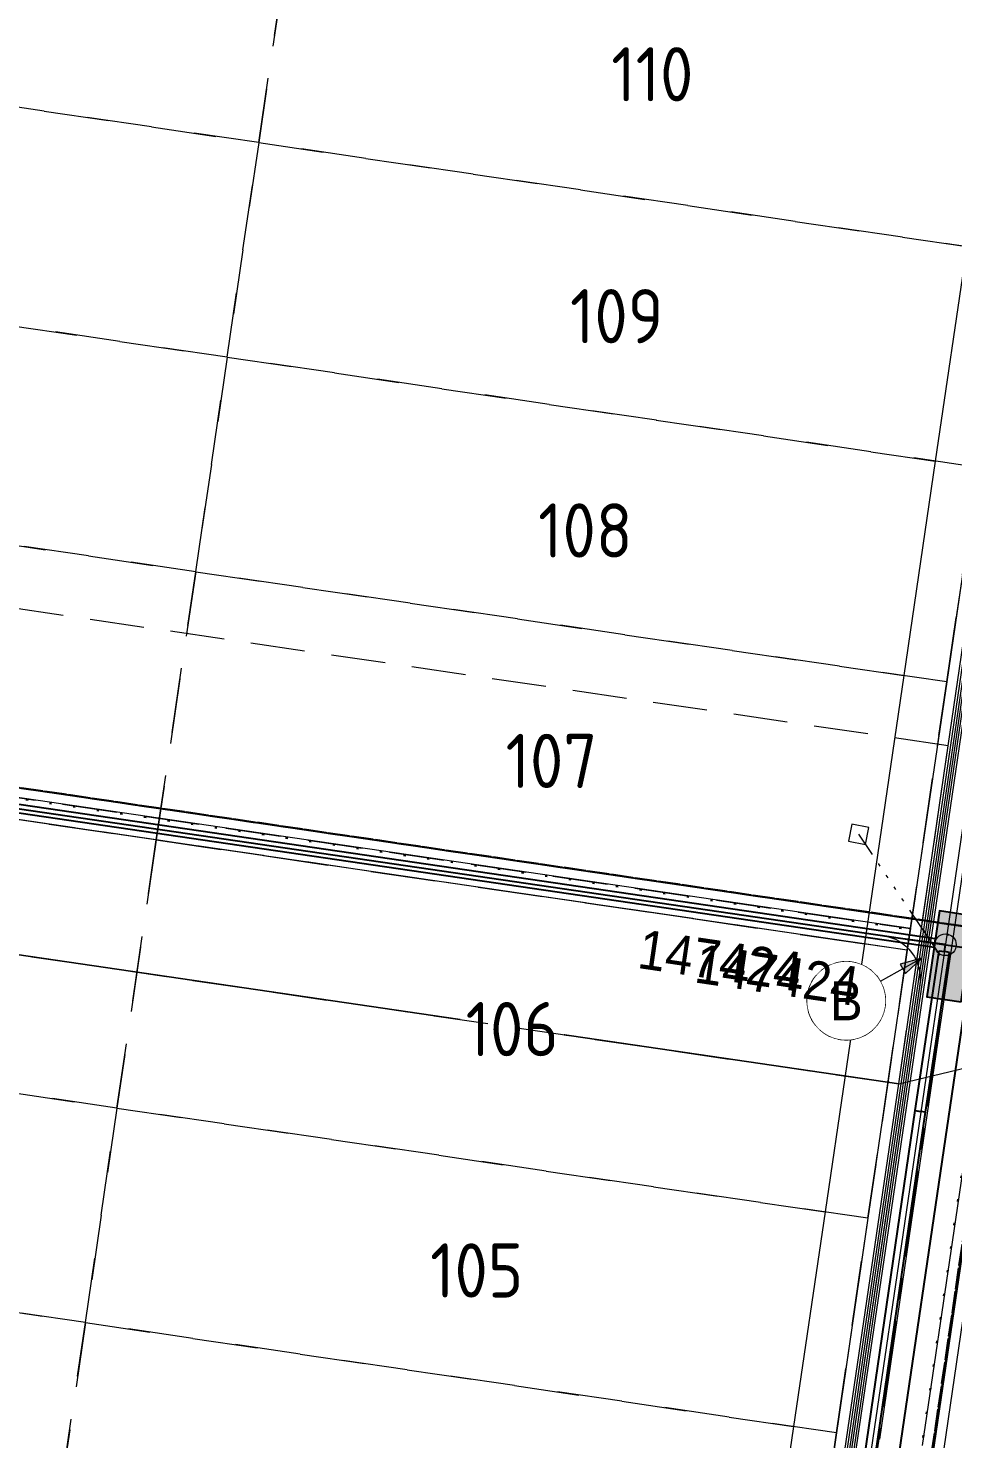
# Model space of a CAD drawing. Header units: metres. Extents: x 302924 to 306036, y 6267404 to 6269261.
# Drawn here: x 304129.9 to 304172.5, y 6268660.6 to 6268725.6 of the extents above; entities that cross this region are included whole.
import ezdxf
from ezdxf.enums import TextEntityAlignment as Align

# ---------------------------------------------------------------- set-up
doc = ezdxf.new("R2010")
doc.units = ezdxf.units.M
doc.set_wipeout_variables(frame=1)
for name, pattern in [('Cable Exist OH', [1, 1, 0]), ('Cable Exist UG', [7, 4, -1, 1, -1]), ('Cable Remove', [1, 0, -1]), ('Dash', [5, 3, -2]), ('DASHED', [19.05, 12.7, -6.35]), ('HIDDEN2', [0.1875, 0.125, -0.0625]), ('PHANTOMX2', [5.6, 2.5, -0.5, 0.15, -0.5, 0.15, -0.5, 0.15, -0.5, 0.15, -0.5])]:
    doc.linetypes.add(name, pattern=pattern)
doc.layers.get('0').update_dxf_attribs({"color": 6})
doc.layers.add('. Const Lines _SP', color=251, linetype='Continuous', lineweight=0, plot=False, transparency=0.4)
doc.layers.add('._ MGA Trench Outline (PL)', color=248, linetype='Continuous', lineweight=0, plot=False, transparency=0.6)
for name, color, linetype, lineweight, plot in [('. Const Lines Circles _SP', 251, 'Continuous', 0, False), ('._Cable_EW_70mm_Proposed', 90, 'Cable #', 0, False), ('._Cable_HV_240mm_Al_Proposed', 11, 'Cable x', 0, False), ('._Trenching HV_SP', 56, 'IE Trench HV', 0, False)]:
    doc.layers.add(name, color=color, linetype=linetype, lineweight=lineweight, plot=plot)
for name, color, linetype, lineweight, true_color, plot, transparency in [('. Const Lines_HV', 7, 'Continuous', 0, 0x990000, False, 0.4), ('. Const Lines_LV', 7, 'Continuous', 0, 0x000099, False, 0.4), ('. Const Lines_SL', 7, 'Continuous', 0, 0x009999, False, 0.4), ('. Const Lines_SP_Trench (PL)', 7, 'Continuous', 0, 0x990099, False, 0.4)]:
    doc.layers.add(name, color=color, linetype=linetype, lineweight=lineweight, true_color=true_color, plot=plot, transparency=transparency)
doc.layers.add('_Kerb Line_SP', color=60, linetype='Continuous', lineweight=13, transparency=0.6)
for name, color, linetype, lineweight in [('_Lot Layout Future', 151, 'Continuous', 13), ('_Lot Layout Future - Lot No', 155, 'Continuous', 13), ('_User Miscellaneous3', 51, 'Continuous', 13), ('_User_EW_Final', 82, 'Continuous', 20), ('_User_HV_Final', 1, 'Continuous', 25), ('_User_LV_Exist', 5, 'Continuous', 25), ('_User_TR_Final', 6, 'Continuous', 25), ('Cadastre Easements_SP_NEW', 52, 'DASHED', 15), ('Cadastre Land Parcels_SP_EXT', 118, 'Continuous', 15), ('Cadastre Other Property_SP_EXT', 138, 'DASHED', 15), ('MEN Earth', 3, 'Continuous', 20), ('Services_SP_EXT', 42, 'PHANTOMX2', 20)]:
    doc.layers.add(name, color=color, linetype=linetype, lineweight=lineweight)
for name, color, linetype in [('Duct_SP_EXT', 30, 'Continuous'), ('Duct_SP_NEW', 2, 'Continuous'), ('OH_Details_SP_MISC', 7, 'Continuous'), ('SupportsUG_SP_LV_EXT', 7, 'Continuous'), ('Trench_SP_NEW', 2, 'Continuous')]:
    doc.layers.add(name, color=color, linetype=linetype)
doc.styles.add('LotNum', font='isocp.shx')
doc.styles.get("Standard").update_dxf_attribs({"font": 'arial.ttf'})
doc.linetypes.add('Cable #', pattern='A,4,-0.1,["#",Standard,S=1.6,R=0,X=0,Y=-0.8],-1.35', length=5.45)
doc.linetypes.add('Cable E UG', pattern='A,5,-0.1,["E",Standard,S=1.5,R=0,X=0,Y=-0.75],-1.45', length=6.55)
doc.linetypes.add('Cable x', pattern='A,5,-0.05,["X",Standard,S=1.5,R=0,X=0,Y=-0.75],-1.45', length=6.5)
doc.linetypes.add('IE Trench HV', pattern='A,4,-0.4,["/",Standard,S=2,R=0,X=0.25,Y=-1],-1.6', length=6)

# ---------------------------------------------------------------- blocks, each defined once
blk = doc.blocks.new('*U81')
h = blk.add_hatch(color=256)
h.dxf.hatch_style = 1
h.paths.add_polyline_path([(2.491, 1.69), (2.736, 1.255), (3.485, 1.963)])
blk.add_line((3.485, 1.963), (1.568, 0.884))
at = {"flags": 128}
blk.add_lwpolyline([(2.491, 1.69), (2.736, 1.255), (3.485, 1.963), (2.491, 1.69)], dxfattribs=at)
at = {"linetype": 'Continuous', "flags": 128}
blk.add_lwpolyline([(0, 1.8), (-0.088, 1.798), (-0.176, 1.791), (-0.264, 1.781), (-0.351, 1.765), (-0.437, 1.746), (-0.523, 1.722), (-0.606, 1.695), (-0.689, 1.663), (-0.77, 1.627), (-0.849, 1.587), (-0.925, 1.544), (-1, 1.497), (-1.072, 1.446), (-1.142, 1.391), (-1.209, 1.334), (-1.273, 1.273), (-1.334, 1.209), (-1.391, 1.142), (-1.446, 1.072), (-1.497, 1), (-1.544, 0.925), (-1.587, 0.849), (-1.627, 0.77), (-1.663, 0.689), (-1.695, 0.606), (-1.722, 0.523), (-1.746, 0.437), (-1.765, 0.351), (-1.781, 0.264), (-1.791, 0.176), (-1.798, 0.088), (-1.8, 0), (-1.798, -0.088), (-1.791, -0.176), (-1.781, -0.264), (-1.765, -0.351), (-1.746, -0.437), (-1.722, -0.523), (-1.695, -0.606), (-1.663, -0.689), (-1.627, -0.77), (-1.587, -0.849), (-1.544, -0.925), (-1.497, -1), (-1.446, -1.072), (-1.391, -1.142), (-1.334, -1.209), (-1.273, -1.273), (-1.209, -1.334), (-1.142, -1.391), (-1.072, -1.446), (-1, -1.497), (-0.925, -1.544), (-0.849, -1.587), (-0.77, -1.627), (-0.689, -1.663), (-0.606, -1.695), (-0.523, -1.722), (-0.437, -1.746), (-0.351, -1.765), (-0.264, -1.781), (-0.176, -1.791), (-0.088, -1.798), (0, -1.8), (0.088, -1.798), (0.176, -1.791), (0.264, -1.781), (0.351, -1.765), (0.437, -1.746), (0.523, -1.722), (0.606, -1.695), (0.689, -1.663), (0.77, -1.627), (0.849, -1.587), (0.925, -1.544), (1, -1.497), (1.072, -1.446), (1.142, -1.391), (1.209, -1.334), (1.273, -1.273), (1.334, -1.209), (1.391, -1.142), (1.446, -1.072), (1.497, -1), (1.544, -0.925), (1.587, -0.849), (1.627, -0.77), (1.663, -0.689), (1.695, -0.606), (1.722, -0.523), (1.746, -0.437), (1.765, -0.351), (1.781, -0.264), (1.791, -0.176), (1.798, -0.088), (1.8, 0), (1.798, 0.088), (1.791, 0.176), (1.781, 0.264), (1.765, 0.351), (1.746, 0.437), (1.722, 0.523), (1.695, 0.606), (1.663, 0.689), (1.627, 0.77), (1.587, 0.849), (1.544, 0.925), (1.497, 1), (1.446, 1.072), (1.391, 1.142), (1.334, 1.209), (1.273, 1.273), (1.209, 1.334), (1.142, 1.391), (1.072, 1.446), (1, 1.497), (0.925, 1.544), (0.849, 1.587), (0.77, 1.627), (0.689, 1.663), (0.606, 1.695), (0.523, 1.722), (0.437, 1.746), (0.351, 1.765), (0.264, 1.781), (0.176, 1.791), (0.088, 1.798)], close=True, dxfattribs=at)
blk.add_circle((0, 0), 1.8)
at = {"width": 0.9}
blk.add_attdef('CODE', text='', height=1.8, dxfattribs=at).set_placement((0, 0), align=Align.MIDDLE_CENTER)
at = {"flags": 1}
blk.add_attdef('Z', (0, 0), '', height=0.2, dxfattribs=at)
at = {"linetype": 'Continuous'}
blk.add_wipeout([(0, 1.8), (-0.088, 1.798), (-0.176, 1.791), (-0.264, 1.781), (-0.351, 1.765), (-0.437, 1.746), (-0.523, 1.722), (-0.606, 1.695), (-0.689, 1.663), (-0.77, 1.627), (-0.849, 1.587), (-0.925, 1.544), (-1, 1.497), (-1.072, 1.446), (-1.142, 1.391), (-1.209, 1.334), (-1.273, 1.273), (-1.334, 1.209), (-1.391, 1.142), (-1.446, 1.072), (-1.497, 1), (-1.544, 0.925), (-1.587, 0.849), (-1.627, 0.77), (-1.663, 0.689), (-1.695, 0.606), (-1.722, 0.523), (-1.746, 0.437), (-1.765, 0.351), (-1.781, 0.264), (-1.791, 0.176), (-1.798, 0.088), (-1.8, 0), (-1.798, -0.088), (-1.791, -0.176), (-1.781, -0.264), (-1.765, -0.351), (-1.746, -0.437), (-1.722, -0.523), (-1.695, -0.606), (-1.663, -0.689), (-1.627, -0.77), (-1.587, -0.849), (-1.544, -0.925), (-1.497, -1), (-1.446, -1.072), (-1.391, -1.142), (-1.334, -1.209), (-1.273, -1.273), (-1.209, -1.334), (-1.142, -1.391), (-1.072, -1.446), (-1, -1.497), (-0.925, -1.544), (-0.849, -1.587), (-0.77, -1.627), (-0.689, -1.663), (-0.606, -1.695), (-0.523, -1.722), (-0.437, -1.746), (-0.351, -1.765), (-0.264, -1.781), (-0.176, -1.791), (-0.088, -1.798), (0, -1.8), (0.088, -1.798), (0.176, -1.791), (0.264, -1.781), (0.351, -1.765), (0.437, -1.746), (0.523, -1.722), (0.606, -1.695), (0.689, -1.663), (0.77, -1.627), (0.849, -1.587), (0.925, -1.544), (1, -1.497), (1.072, -1.446), (1.142, -1.391), (1.209, -1.334), (1.273, -1.273), (1.334, -1.209), (1.391, -1.142), (1.446, -1.072), (1.497, -1), (1.544, -0.925), (1.587, -0.849), (1.627, -0.77), (1.663, -0.689), (1.695, -0.606), (1.722, -0.523), (1.746, -0.437), (1.765, -0.351), (1.781, -0.264), (1.791, -0.176), (1.798, -0.088), (1.8, 0), (1.798, 0.088), (1.791, 0.176), (1.781, 0.264), (1.765, 0.351), (1.746, 0.437), (1.722, 0.523), (1.695, 0.606), (1.663, 0.689), (1.627, 0.77), (1.587, 0.849), (1.544, 0.925), (1.497, 1), (1.446, 1.072), (1.391, 1.142), (1.334, 1.209), (1.273, 1.273), (1.209, 1.334), (1.142, 1.391), (1.072, 1.446), (1, 1.497), (0.925, 1.544), (0.849, 1.587), (0.77, 1.627), (0.689, 1.663), (0.606, 1.695), (0.523, 1.722), (0.437, 1.746), (0.351, 1.765), (0.264, 1.781), (0.176, 1.791), (0.088, 1.798)], dxfattribs=at)
blk = doc.blocks.new('*U138')
at = {"layer": 'SupportsUG_SP_LV_EXT', "linetype": 'Continuous'}
h = blk.add_hatch(color=256, dxfattribs=at)
h.dxf.hatch_style = 1
h.paths.add_polyline_path([(-0.8, 0), (-0.8, 2), (0.8, 2), (0.8, 0)])
h = blk.add_hatch(color=256, dxfattribs=at)
h.dxf.hatch_style = 1
h.paths.add_polyline_path([(-0.8, -2), (-0.8, 0), (0.8, 0), (0.8, -2)])
blk.add_lwpolyline([(-0.8, 2), (-0.8, -1), (-0.8, 1), (-0.8, -2), (0.8, -2), (0.8, 2)], close=True)
at = {"width": 0.9}
blk.add_attdef('ASSET_NUM', text='', height=1.8, rotation=360, dxfattribs=at).set_placement((4.503, 1.984), align=Align.MIDDLE_LEFT)
for tag, flags, p in [('OWNED_BY', 9, (0.303, -0.016)), ('STREETNAME', 9, (0.328, -0.016)), ('SUBURB', 1, (0.344, -0.016)), ('PARENT', 9, (0.36, -0.016)), ('NOTES', 9, (0.376, -0.016)), ('LOCATION', 9, (0.392, -0.016)), ('LEGEND', 9, (0.412, -0.016)), ('SUPPORT_TYPE', 9, (0.431, -0.016)), ('USAGE', 9, (0.447, -0.016)), ('STATE', 9, (0.471, -0.016))]:
    blk.add_attdef(tag, text='', height=0.01, rotation=270, dxfattribs=dict(flags=flags)).set_placement(p, align=Align.CENTER)
blk = doc.blocks.new('CCP_EXT')
blk.add_lwpolyline([(-0.566, 0), (0, 0.566), (0.566, 0), (0, -0.566), (-0.566, 0)])
at = {"flags": 1}
blk.add_attdef('Z', (0, 0), '', height=0.01, dxfattribs=at)
at = {"flags": 9}
for tag in ['CCP_TYPE', 'CONSTRUCTED_VOLTAGE', 'NO_PHASES', 'OPERATING_VOLTAGE', 'ORIENTATION', 'OWNED_BY', 'USAGE', 'LEGEND', 'LIFE_SUPPORT', 'STATE', 'NOTES']:
    blk.add_attdef(tag, text='', height=0.01, dxfattribs=at).set_placement((0, 0), align=Align.MIDDLE_LEFT)
blk = doc.blocks.new('*U139')
at = {"layer": 'SupportsUG_SP_LV_EXT', "linetype": 'Continuous'}
h = blk.add_hatch(color=256, dxfattribs=at)
h.dxf.hatch_style = 1
h.paths.add_polyline_path([(-0.8, 0), (-0.8, 2), (0.8, 2), (0.8, 0)])
h = blk.add_hatch(color=256, dxfattribs=at)
h.dxf.hatch_style = 1
h.paths.add_polyline_path([(-0.8, -2), (-0.8, 0), (0.8, 0), (0.8, -2)])
blk.add_lwpolyline([(-0.8, 2), (-0.8, -1), (-0.8, 1), (-0.8, -2), (0.8, -2), (0.8, 2)], close=True)
at = {"width": 0.9}
blk.add_attdef('ASSET_NUM', text='', height=1.8, rotation=360, dxfattribs=at).set_placement((4.503, 1.984), align=Align.MIDDLE_LEFT)
for tag, flags, p in [('OWNED_BY', 9, (0.303, -0.016)), ('STREETNAME', 9, (0.328, -0.016)), ('SUBURB', 1, (0.344, -0.016)), ('PARENT', 9, (0.36, -0.016)), ('NOTES', 9, (0.376, -0.016)), ('LOCATION', 9, (0.392, -0.016)), ('LEGEND', 9, (0.412, -0.016)), ('SUPPORT_TYPE', 9, (0.431, -0.016)), ('USAGE', 9, (0.447, -0.016)), ('STATE', 9, (0.471, -0.016))]:
    blk.add_attdef(tag, text='', height=0.01, rotation=270, dxfattribs=dict(flags=flags)).set_placement(p, align=Align.CENTER)

msp = doc.modelspace()

# ---------------------------------------------------------------- hatches: boundary and pattern name
at = {"layer": 'MEN Earth'}
h = msp.add_hatch(color=256, dxfattribs=at)
h.dxf.hatch_style = 1
h.paths.add_polyline_path([(304171.8905, 6268684.9025), (304171.5998, 6268682.9238), (304172.3913, 6268682.8075), (304173.1828, 6268682.6912), (304173.3282, 6268683.6806), (304173.4736, 6268684.67)])

# ---------------------------------------------------------------- linework, layer by layer
at = {"layer": '. Const Lines _SP', "linetype": 'Continuous', "lineweight": 0, "flags": 128}
msp.add_lwpolyline([(304170.0147, 6268676.9295), (304175.8402, 6268678.3332)], dxfattribs=at)
at = {"layer": '. Const Lines Circles _SP', "lineweight": 0}
msp.add_circle((304172.1675, 6268683.346), 0.5, dxfattribs=at)
at = {"layer": '_Lot Layout Future', "linetype": 'Dash', "transparency": 33554585}
for points in [[(304142.3186, 6268732.7045), (304107.6897, 6268737.7879), (304105.8743, 6268725.4204), (304140.5032, 6268720.3371)], [(304140.5032, 6268720.3371), (304105.8743, 6268725.4204), (304104.422, 6268715.5264), (304139.0508, 6268710.4431)], [(304139.0508, 6268710.4431), (304104.422, 6268715.5264), (304102.9696, 6268705.6325), (304137.5985, 6268700.5491)], [(304137.5985, 6268700.5491), (304102.9696, 6268705.6325), (304101.1542, 6268693.265), (304135.7831, 6268688.1817)], [(304135.7831, 6268688.1817), (304101.1542, 6268693.265), (304099.3387, 6268680.8975), (304133.9676, 6268675.8142)], [(304133.9676, 6268675.8142), (304099.3387, 6268680.8975), (304097.8864, 6268671.0036), (304132.5153, 6268665.9202)], [(304132.5153, 6268665.9202), (304097.8864, 6268671.0036), (304096.071, 6268658.6361), (304130.6998, 6268653.5528)], [(304167.1446, 6268660.8368), (304132.5153, 6268665.9202), (304130.6998, 6268653.5528), (304165.3291, 6268648.4694)]]:
    msp.add_lwpolyline(points, close=True, dxfattribs=at)
at = {"layer": 'Cadastre Land Parcels_SP_EXT', "linetype": 'Continuous'}
for points in [[(304172.2997, 6268692.523), (304179.2785, 6268740.16), (303934.5604, 6268776.5535), (303895.2382, 6268782.3999), (303860.356, 6268787.5873), (303857.464, 6268766.026), (303854.4032, 6268743.2121), (303851.7737, 6268723.6085), (304170.0147, 6268676.9295), (304172.2997, 6268692.523)], [(304170.0147, 6268676.9295), (303851.7737, 6268723.6085), (303842.2536, 6268660.1704), (303917.1958, 6268649.2305), (303933.0275, 6268646.9186), (303964.6899, 6268642.2965), (303996.3514, 6268637.6743), (304012.183, 6268635.3632), (304043.8454, 6268630.7399), (304075.5077, 6268626.1175), (304091.3384, 6268623.8062), (304125.9696, 6268618.7491), (304160.7015, 6268613.6781), (304170.0147, 6268676.9295)]]:
    msp.add_lwpolyline(points, close=True, dxfattribs=at)
at = {"layer": 'Duct_SP_EXT'}
for p, q in [((304170.7807, 6268675.6962), (304171.8835, 6268683.064)), ((304171.2556, 6268675.6259), (304172.3582, 6268682.9929)), ((304171.8835, 6268683.064), (304172.1209, 6268683.0284)), ((304172.3582, 6268682.9929), (304172.1209, 6268683.0284)), ((304161.6787, 6268613.551), (304170.7807, 6268675.6962)), ((304162.1536, 6268613.4814), (304171.2556, 6268675.6259)), ((304170.7807, 6268675.6962), (304171.0182, 6268675.6611)), ((304171.2556, 6268675.6259), (304171.0182, 6268675.6611))]:
    msp.add_line(p, q, dxfattribs=at)
at = {"layer": 'Duct_SP_NEW'}
for p in [(304171.6437, 6268683.2208), (304171.7018, 6268683.6165)]:
    msp.add_line(p, (304171.6728, 6268683.4186), dxfattribs=at)
at = {"layer": 'Trench_SP_NEW', "color": 2, "linetype": 'IE Trench HV', "flags": 128}
msp.add_lwpolyline([(304172.1209, 6268683.0286), (304172.1675, 6268683.346), (304171.6728, 6268683.4186)], dxfattribs=at)

# ---------------------------------------------------------------- block references
at = {"layer": 'Services_SP_EXT', "xscale": -1, "rotation": 123.8885232157521}
msp.add_blockref('CCP_EXT', (304168.1725, 6268688.4431), dxfattribs=at)

# ---------------------------------------------------------------- next in the draw order: texts
at = {"layer": '_Lot Layout Future - Lot No', "linetype": 'Continuous', "transparency": 33554585, "char_height": 2.5, "attachment_point": 5, "style": 'LotNum', "bg_fill": 3, "box_fill_scale": 1.1, "bg_fill_color": 256, "bg_fill_transparency": 0}
for s, insert in [('110', (304158.6543, 6268723.4913)), ('109', (304157.0164, 6268712.3339)), ('108', (304155.5659, 6268702.4525)), ('107', (304154.0056, 6268691.8237)), ('106', (304152.1902, 6268679.4562)), ('105', (304150.5562, 6268668.3255))]:
    msp.add_mtext(s, dxfattribs=dict(at, insert=insert))

# ---------------------------------------------------------------- next in the draw order: linework, layer by layer
at = {"layer": '. Const Lines _SP', "linetype": 'Continuous', "lineweight": 0, "flags": 128}
for points in [[(304170.5581, 6268684.0876), (304101.2992, 6268694.2532)], [(304172.1675, 6268683.346), (304098.2584, 6268694.1942)], [(304170.4129, 6268683.0982), (304101.154, 6268693.2638)]]:
    msp.add_lwpolyline(points, dxfattribs=at)
at = {"layer": '. Const Lines_HV', "linetype": 'Continuous', "lineweight": 0, "flags": 128}
for points in [[(304091.124, 6268659.3623), (304092.9394, 6268671.7297), (304094.3917, 6268681.6237), (304096.207, 6268693.99), (304098.0226, 6268706.3586), (304099.475, 6268716.2526), (304100.9273, 6268726.1466), (304102.7427, 6268738.514), (304104.6219, 6268751.3154), (304110.2297, 6268790.1026), (304118.8083, 6268797.0717), (304179.9938, 6268789.5992), (304189.2978, 6268777.3798), (304183.7806, 6268739.7359), (304181.8955, 6268726.8948), (304180.08, 6268714.5274), (304178.6276, 6268704.6334), (304177.1751, 6268694.7395), (304175.3599, 6268682.3721), (304173.544, 6268670.0045), (304172.0916, 6268660.1106)], [(304093.1028, 6268659.0718), (304094.9182, 6268671.4393), (304096.3705, 6268681.3332), (304098.1858, 6268693.6995), (304100.0014, 6268706.0682), (304101.4538, 6268715.9621), (304102.9061, 6268725.8561), (304104.7215, 6268738.2236), (304106.601, 6268751.0271), (304112.0973, 6268789.0431), (304119.4096, 6268794.9834), (304178.9138, 6268787.7162), (304187.197, 6268776.8375), (304181.8018, 6268740.0259), (304179.9168, 6268727.1853), (304178.1012, 6268714.8179), (304176.6488, 6268704.9239), (304175.1963, 6268695.0299), (304173.3811, 6268682.6625), (304171.5652, 6268670.295), (304170.1128, 6268660.4011)]]:
    msp.add_lwpolyline(points, dxfattribs=at)
at = {"layer": '. Const Lines_LV', "linetype": 'Continuous', "lineweight": 0, "flags": 128}
for points in [[(304092.1134, 6268659.217), (304093.9288, 6268671.5845), (304095.3811, 6268681.4785), (304097.1964, 6268693.8448), (304099.012, 6268706.2134), (304100.4644, 6268716.1074), (304101.9167, 6268726.0014), (304103.7321, 6268738.3688), (304105.6114, 6268751.1713), (304111.1635, 6268789.5729), (304119.1089, 6268796.0276), (304179.4538, 6268788.6577), (304188.2474, 6268777.1087), (304182.7912, 6268739.8809), (304180.9061, 6268727.0401), (304179.0906, 6268714.6726), (304177.6382, 6268704.7787), (304176.1857, 6268694.8847), (304174.3705, 6268682.5173), (304172.5546, 6268670.1497), (304171.1022, 6268660.2558)], [(304094.0922, 6268658.9266), (304095.9076, 6268671.294), (304097.3599, 6268681.188), (304099.1752, 6268693.5543), (304100.9908, 6268705.9229), (304102.4432, 6268715.8169), (304103.8955, 6268725.7109), (304105.7109, 6268738.0783), (304107.5905, 6268750.8829), (304113.0311, 6268788.5133), (304119.7102, 6268793.9393), (304178.3738, 6268786.7747), (304186.1466, 6268776.5664), (304180.8123, 6268740.1709), (304178.9274, 6268727.3306), (304177.1118, 6268714.9631), (304175.6594, 6268705.0691), (304174.2069, 6268695.1752), (304172.3917, 6268682.8077), (304170.5758, 6268670.4402), (304169.1234, 6268660.5463)], [(304096.071, 6268658.6361), (304097.8864, 6268671.0036), (304099.3387, 6268680.8975), (304101.154, 6268693.2638), (304102.9696, 6268705.6325), (304104.422, 6268715.5264), (304105.8743, 6268725.4204), (304107.6897, 6268737.7879), (304109.5696, 6268750.5946), (304114.8987, 6268787.4537), (304120.3115, 6268791.851), (304177.2937, 6268784.8918), (304184.0457, 6268776.0241), (304178.8335, 6268740.4609), (304176.9486, 6268727.621), (304175.133, 6268715.2536), (304173.6806, 6268705.3596), (304172.2281, 6268695.4657), (304170.4129, 6268683.0982), (304168.5971, 6268670.7308), (304167.1446, 6268660.8368), (304165.3291, 6268648.4694)], [(304098.0497, 6268658.3456), (304099.8652, 6268670.7131), (304101.3175, 6268680.6071), (304103.1328, 6268692.9733), (304104.9484, 6268705.342), (304106.4008, 6268715.236), (304107.8531, 6268725.1299), (304109.6685, 6268737.4974), (304111.5488, 6268750.3063), (304116.7663, 6268786.3941), (304120.9128, 6268789.7627), (304176.2137, 6268783.0088), (304181.9449, 6268775.4818), (304176.8546, 6268740.751), (304174.9698, 6268727.9115), (304173.1542, 6268715.5441), (304171.7018, 6268705.6501), (304170.2493, 6268695.7562), (304168.4341, 6268683.3886), (304166.6183, 6268671.0213), (304165.1658, 6268661.1273), (304163.3503, 6268648.7599)]]:
    msp.add_lwpolyline(points, dxfattribs=at)
at = {"layer": '. Const Lines_SL', "linetype": 'Continuous', "lineweight": 0, "flags": 128}
msp.add_lwpolyline([(304095.0816, 6268658.7813), (304096.897, 6268671.1488), (304098.3493, 6268681.0428), (304100.1646, 6268693.409), (304101.9802, 6268705.7777), (304103.4326, 6268715.6717), (304104.8849, 6268725.5657), (304106.7003, 6268737.9331), (304108.5801, 6268750.7388), (304113.9649, 6268787.9835), (304120.0109, 6268792.8951), (304177.8337, 6268785.8332), (304185.0961, 6268776.2952), (304179.8229, 6268740.3159), (304177.938, 6268727.4758), (304176.1224, 6268715.1083), (304174.67, 6268705.2144), (304173.2175, 6268695.3204), (304171.4023, 6268682.953), (304169.5865, 6268670.5855), (304168.134, 6268660.6916), (304166.3185, 6268648.3241)], dxfattribs=at)
at = {"layer": '. Const Lines_SP_Trench (PL)', "linetype": 'Continuous', "lineweight": 0, "flags": 128}
msp.add_lwpolyline([(304094.389, 6268658.883), (304096.2044, 6268671.2505), (304097.6568, 6268681.1444), (304099.472, 6268693.5107), (304101.2876, 6268705.8794), (304102.74, 6268715.7733), (304104.1923, 6268725.6673), (304106.0078, 6268738.0348), (304107.8874, 6268750.8397), (304113.3112, 6268788.3543), (304119.8004, 6268793.626), (304178.2118, 6268786.4923), (304185.8314, 6268776.485), (304180.5155, 6268740.2144), (304178.6305, 6268727.3741), (304176.815, 6268715.0067), (304175.3626, 6268705.1127), (304173.9101, 6268695.2188), (304172.0949, 6268682.8513), (304170.279, 6268670.4838), (304168.8266, 6268660.5899), (304167.011, 6268648.2225)], dxfattribs=at)
at = {"layer": '._ MGA Trench Outline (PL)', "flags": 128}
for points in [[(304095.1805, 6268658.7668), (304096.9959, 6268671.1343), (304098.4483, 6268681.0282), (304100.2635, 6268693.3945), (304102.0792, 6268705.7632), (304103.5315, 6268715.6572), (304104.9838, 6268725.5511), (304106.7993, 6268737.9186), (304108.679, 6268750.7244), (304114.0582, 6268787.9305), (304120.0409, 6268792.7907), (304177.7797, 6268785.7391), (304184.9911, 6268776.2681), (304179.724, 6268740.3304), (304177.839, 6268727.4903), (304176.0235, 6268715.1229), (304174.571, 6268705.2289), (304173.1186, 6268695.335), (304171.3033, 6268682.9675), (304169.4875, 6268670.6), (304168.0351, 6268660.7061), (304166.2195, 6268648.3386)], [(304095.1805, 6268658.7668), (304096.9959, 6268671.1343), (304098.4483, 6268681.0282), (304100.2635, 6268693.3945), (304102.0792, 6268705.7632), (304103.5315, 6268715.6572), (304104.9838, 6268725.5511), (304106.7993, 6268737.9186), (304108.679, 6268750.7244), (304114.0582, 6268787.9305), (304120.0409, 6268792.7907), (304177.7797, 6268785.7391), (304184.9911, 6268776.2681), (304179.724, 6268740.3304), (304177.839, 6268727.4903), (304176.0235, 6268715.1229), (304174.571, 6268705.2289), (304173.1186, 6268695.335), (304171.3033, 6268682.9675), (304169.4875, 6268670.6), (304168.0351, 6268660.7061), (304166.2195, 6268648.3386)], [(304095.1805, 6268658.7668), (304096.9959, 6268671.1343), (304098.4483, 6268681.0282), (304100.2635, 6268693.3945), (304102.0792, 6268705.7632), (304103.5315, 6268715.6572), (304104.9838, 6268725.5511), (304106.7993, 6268737.9186), (304108.679, 6268750.7244), (304114.0582, 6268787.9305), (304120.0409, 6268792.7907), (304177.7797, 6268785.7391), (304184.9911, 6268776.2681), (304179.724, 6268740.3304), (304177.839, 6268727.4903), (304176.0235, 6268715.1229), (304174.571, 6268705.2289), (304173.1186, 6268695.335), (304171.3033, 6268682.9675), (304169.4875, 6268670.6), (304168.0351, 6268660.7061), (304166.2195, 6268648.3386)], [(304095.2794, 6268658.7523), (304097.0949, 6268671.1198), (304098.5472, 6268681.0137), (304100.3625, 6268693.38), (304102.1781, 6268705.7487), (304103.6304, 6268715.6426), (304105.0828, 6268725.5366), (304106.8982, 6268737.9041), (304108.778, 6268750.7099), (304114.1516, 6268787.8775), (304120.071, 6268792.6863), (304177.7257, 6268785.645), (304184.8861, 6268776.241), (304179.625, 6268740.3449), (304177.7401, 6268727.5048), (304175.9245, 6268715.1374), (304174.4721, 6268705.2434), (304173.0197, 6268695.3495), (304171.2044, 6268682.982), (304169.3886, 6268670.6146), (304167.9361, 6268660.7206), (304166.1206, 6268648.3532)], [(304095.2794, 6268658.7523), (304097.0949, 6268671.1198), (304098.5472, 6268681.0137), (304100.3625, 6268693.38), (304102.1781, 6268705.7487), (304103.6304, 6268715.6426), (304105.0828, 6268725.5366), (304106.8982, 6268737.9041), (304108.778, 6268750.7099), (304114.1516, 6268787.8775), (304120.071, 6268792.6863), (304177.7257, 6268785.645), (304184.8861, 6268776.241), (304179.625, 6268740.3449), (304177.7401, 6268727.5048), (304175.9245, 6268715.1374), (304174.4721, 6268705.2434), (304173.0197, 6268695.3495), (304171.2044, 6268682.982), (304169.3886, 6268670.6146), (304167.9361, 6268660.7206), (304166.1206, 6268648.3532)], [(304095.2794, 6268658.7523), (304097.0949, 6268671.1198), (304098.5472, 6268681.0137), (304100.3625, 6268693.38), (304102.1781, 6268705.7487), (304103.6304, 6268715.6426), (304105.0828, 6268725.5366), (304106.8982, 6268737.9041), (304108.778, 6268750.7099), (304114.1516, 6268787.8775), (304120.071, 6268792.6863), (304177.7257, 6268785.645), (304184.8861, 6268776.241), (304179.625, 6268740.3449), (304177.7401, 6268727.5048), (304175.9245, 6268715.1374), (304174.4721, 6268705.2434), (304173.0197, 6268695.3495), (304171.2044, 6268682.982), (304169.3886, 6268670.6146), (304167.9361, 6268660.7206), (304166.1206, 6268648.3532)], [(304095.3784, 6268658.7378), (304097.1938, 6268671.1052), (304098.6462, 6268680.9992), (304100.4614, 6268693.3655), (304102.277, 6268705.7341), (304103.7294, 6268715.6281), (304105.1817, 6268725.5221), (304106.9972, 6268737.8895), (304108.877, 6268750.6955), (304114.245, 6268787.8245), (304120.1011, 6268792.5819), (304177.6717, 6268785.5508), (304184.781, 6268776.2139), (304179.5261, 6268740.3594), (304177.6411, 6268727.5194), (304175.8256, 6268715.1519), (304174.3732, 6268705.258), (304172.9207, 6268695.364), (304171.1055, 6268682.9965), (304169.2896, 6268670.6291), (304167.8372, 6268660.7351), (304166.0217, 6268648.3677)], [(304095.3784, 6268658.7378), (304097.1938, 6268671.1052), (304098.6462, 6268680.9992), (304100.4614, 6268693.3655), (304102.277, 6268705.7341), (304103.7294, 6268715.6281), (304105.1817, 6268725.5221), (304106.9972, 6268737.8895), (304108.877, 6268750.6955), (304114.245, 6268787.8245), (304120.1011, 6268792.5819), (304177.6717, 6268785.5508), (304184.781, 6268776.2139), (304179.5261, 6268740.3594), (304177.6411, 6268727.5194), (304175.8256, 6268715.1519), (304174.3732, 6268705.258), (304172.9207, 6268695.364), (304171.1055, 6268682.9965), (304169.2896, 6268670.6291), (304167.8372, 6268660.7351), (304166.0217, 6268648.3677)], [(304095.3784, 6268658.7378), (304097.1938, 6268671.1052), (304098.6462, 6268680.9992), (304100.4614, 6268693.3655), (304102.277, 6268705.7341), (304103.7294, 6268715.6281), (304105.1817, 6268725.5221), (304106.9972, 6268737.8895), (304108.877, 6268750.6955), (304114.245, 6268787.8245), (304120.1011, 6268792.5819), (304177.6717, 6268785.5508), (304184.781, 6268776.2139), (304179.5261, 6268740.3594), (304177.6411, 6268727.5194), (304175.8256, 6268715.1519), (304174.3732, 6268705.258), (304172.9207, 6268695.364), (304171.1055, 6268682.9965), (304169.2896, 6268670.6291), (304167.8372, 6268660.7351), (304166.0217, 6268648.3677)], [(304095.4773, 6268658.7232), (304097.2928, 6268671.0907), (304098.7451, 6268680.9847), (304100.5604, 6268693.351), (304102.376, 6268705.7196), (304103.8283, 6268715.6136), (304105.2807, 6268725.5076), (304107.0961, 6268737.875), (304108.9759, 6268750.6811), (304114.3384, 6268787.7716), (304120.1311, 6268792.4775), (304177.6177, 6268785.4567), (304184.676, 6268776.1868), (304179.4271, 6268740.3739), (304177.5422, 6268727.5339), (304175.7267, 6268715.1664), (304174.2742, 6268705.2725), (304172.8218, 6268695.3785), (304171.0065, 6268683.0111), (304169.1907, 6268670.6436), (304167.7383, 6268660.7497), (304165.9227, 6268648.3822)], [(304095.4773, 6268658.7232), (304097.2928, 6268671.0907), (304098.7451, 6268680.9847), (304100.5604, 6268693.351), (304102.376, 6268705.7196), (304103.8283, 6268715.6136), (304105.2807, 6268725.5076), (304107.0961, 6268737.875), (304108.9759, 6268750.6811), (304114.3384, 6268787.7716), (304120.1311, 6268792.4775), (304177.6177, 6268785.4567), (304184.676, 6268776.1868), (304179.4271, 6268740.3739), (304177.5422, 6268727.5339), (304175.7267, 6268715.1664), (304174.2742, 6268705.2725), (304172.8218, 6268695.3785), (304171.0065, 6268683.0111), (304169.1907, 6268670.6436), (304167.7383, 6268660.7497), (304165.9227, 6268648.3822)], [(304095.4773, 6268658.7232), (304097.2928, 6268671.0907), (304098.7451, 6268680.9847), (304100.5604, 6268693.351), (304102.376, 6268705.7196), (304103.8283, 6268715.6136), (304105.2807, 6268725.5076), (304107.0961, 6268737.875), (304108.9759, 6268750.6811), (304114.3384, 6268787.7716), (304120.1311, 6268792.4775), (304177.6177, 6268785.4567), (304184.676, 6268776.1868), (304179.4271, 6268740.3739), (304177.5422, 6268727.5339), (304175.7267, 6268715.1664), (304174.2742, 6268705.2725), (304172.8218, 6268695.3785), (304171.0065, 6268683.0111), (304169.1907, 6268670.6436), (304167.7383, 6268660.7497), (304165.9227, 6268648.3822)]]:
    msp.add_lwpolyline(points, dxfattribs=at)
at = {"layer": '._Cable_HV_240mm_Al_Proposed', "linetype": 'Cable x', "lineweight": 0, "ltscale": 0.1, "flags": 128}
msp.add_lwpolyline([(304099.3677, 6268687.2919), (304100.0458, 6268691.9114, -0.4142136), (304102.3151, 6268693.5998), (304169.2974, 6268683.7673, -0.4143356), (304170.9856, 6268681.4972), (304160.9975, 6268613.6512)], format="xyb", dxfattribs=at)
at = {"layer": '_Kerb Line_SP', "linetype": 'Continuous', "flags": 128}
msp.add_lwpolyline([(304163.3867, 6268603.9681), (304188.5787, 6268775.1763, 0.4144179), (304178.4433, 6268788.7969), (304161.9222, 6268791.2134, 0.017995), (304120.7062, 6268796.0657, 0.3941151), (304111.6444, 6268788.8266), (304087.3338, 6268623.2138)], format="xyb", dxfattribs=at)
at = {"layer": '_Lot Layout Future', "linetype": 'Dash', "transparency": 33554585}
msp.add_lwpolyline([(304096.071, 6268658.6361), (304097.8864, 6268671.0036), (304099.3387, 6268680.8975), (304101.1542, 6268693.265), (304102.9696, 6268705.6325), (304104.422, 6268715.5264), (304105.8743, 6268725.4204), (304107.6897, 6268737.7879), (304109.5696, 6268750.5946), (304144.201, 6268745.5279), (304178.8335, 6268740.4609), (304176.9486, 6268727.621), (304175.133, 6268715.2536), (304173.6806, 6268705.3596), (304172.2281, 6268695.4657), (304170.4126, 6268683.0982), (304168.5971, 6268670.7308), (304167.1446, 6268660.8368), (304165.3291, 6268648.4694)], dxfattribs=at)
msp.add_lwpolyline([(304096.071, 6268658.6361), (304097.8864, 6268671.0036), (304099.3387, 6268680.8975), (304101.1542, 6268693.265), (304102.9696, 6268705.6325), (304104.422, 6268715.5264), (304105.8743, 6268725.4204), (304107.6897, 6268737.7879), (304109.5696, 6268750.5946), (304144.201, 6268745.5279), (304178.8335, 6268740.4609), (304176.9486, 6268727.621), (304175.133, 6268715.2536), (304173.6806, 6268705.3596), (304172.2281, 6268695.4657), (304170.4126, 6268683.0982), (304168.5971, 6268670.7308), (304167.1446, 6268660.8368), (304165.3291, 6268648.4694)], dxfattribs=at)
for points in [[(304176.9486, 6268727.621), (304142.3186, 6268732.7045), (304140.5032, 6268720.3371), (304175.133, 6268715.2536)], [(304175.133, 6268715.2536), (304140.5032, 6268720.3371), (304139.0508, 6268710.4431), (304173.6806, 6268705.3596)], [(304139.0508, 6268710.4431), (304137.5985, 6268700.5491), (304172.2281, 6268695.4657), (304173.6806, 6268705.3596)], [(304172.2281, 6268695.4657), (304137.5985, 6268700.5491), (304135.7831, 6268688.1817), (304170.4126, 6268683.0982)], [(304170.4126, 6268683.0982), (304135.7831, 6268688.1817), (304133.9676, 6268675.8142), (304168.5971, 6268670.7308)], [(304168.5971, 6268670.7308), (304133.9676, 6268675.8142), (304132.5153, 6268665.9202), (304167.1446, 6268660.8368)]]:
    msp.add_lwpolyline(points, close=True, dxfattribs=at)
at = {"layer": '_User_EW_Final', "linetype": 'Continuous', "flags": 128}
msp.add_lwpolyline([(303745.545, 6268737.691), (303858.683, 6268730.285), (303965.112, 6268714.683), (304082.251, 6268697.512), (304173.4949, 6268684.1292)], dxfattribs=at)
at = {"layer": '_User_TR_Final', "linetype": 'Continuous', "flags": 128}
msp.add_lwpolyline([(303745.545, 6268737.691), (303858.683, 6268730.285), (303965.112, 6268714.683), (304082.251, 6268697.512), (304173.4949, 6268684.1292)], dxfattribs=at)
at = {"layer": 'Cadastre Easements_SP_NEW', "color": 2, "ltscale": 0.2}
msp.add_lwpolyline([(304101.154, 6268693.2638), (304101.2992, 6268694.2532), (304170.5578, 6268684.0876), (304170.4129, 6268683.0982), (304135.7831, 6268688.1819)], close=True, dxfattribs=at)
at = {"layer": 'Cadastre Other Property_SP_EXT', "linetype": 'HIDDEN2', "ltscale": 20}
msp.add_lwpolyline([(304172.3, 6268692.523), (303853.945, 6268739.3669), (303690.0785, 6268745.7516), (303514.0712, 6268753.0662), (303170.041, 6268767.854), (302924.068, 6268778.115), (302934.61, 6268762.3409), (303170.357, 6268752.492), (303269.8899, 6268748.3329), (303333.158, 6268745.616), (303394.873, 6268742.9971), (303455.3971, 6268740.402), (303511.8389, 6268738.482), (303515.571, 6268738.4199), (303515.798, 6268738.4111), (303687.9159, 6268731.666), (303851.5449, 6268723.621), (303851.7741, 6268723.608), (304170.015, 6268676.93), (304172.3, 6268692.523)], close=True, dxfattribs=at)
at = {"layer": 'Duct_SP_NEW'}
for p, q in [((304171.6437, 6268683.2208), (304100.0103, 6268693.7349)), ((304171.7018, 6268683.6165), (304100.0684, 6268694.1307))]:
    msp.add_line(p, q, dxfattribs=at)

# ---------------------------------------------------------------- next in the draw order: block references
at = {"layer": '_User Miscellaneous3', "color": 40}
msp.add_blockref('*U81', (304167.598, 6268680.761), dxfattribs=at).add_auto_attribs({'CODE': 'B'})

# ---------------------------------------------------------------- next in the draw order: hatches: boundary and pattern name
at = {"layer": 'MEN Earth'}
h = msp.add_hatch(color=256, dxfattribs=at)
h.dxf.hatch_style = 1
h.paths.add_polyline_path([(304171.5998, 6268682.9238), (304171.3091, 6268680.945), (304172.8921, 6268680.7124), (304173.1828, 6268682.6912)])

# ---------------------------------------------------------------- next in the draw order: linework, layer by layer
at = {"layer": '._Cable_EW_70mm_Proposed', "linetype": 'Cable x', "lineweight": 0, "ltscale": 0.1, "flags": 128}
msp.add_lwpolyline([(303761.4318, 6268748.7258), (303761.4318, 6268748.7258), (303761.4318, 6268748.7258), (303760.5285, 6268736.7596), (303759.0603, 6268735.4016, 0.1989188), (303758.4199, 6268734.0113), (303758.321, 6268731.4729, 0.4112324), (303760.2212, 6268729.3975), (303770.7577, 6268728.8794, 0.1142308), (303770.8465, 6268728.8954), (303824.5046, 6268751.9506, -0.415271), (303827.1141, 6268750.8463), (303832.2103, 6268738.2067, 0.4138119), (303834.8106, 6268737.0987), (303895.4917, 6268761.4683, -0.1988572), (303897.0219, 6268761.4519), (303903.5563, 6268758.6638, 0.1986334), (303905.0849, 6268758.6467), (303916.2365, 6268763.1141, -0.4088263), (303918.8228, 6268762.0354, -0.0135841), (303927.8797, 6268738.8422, 0.0037424), (303929.2631, 6268734.6479, -0.025986), (303933.2952, 6268719.0133, -0.0278729), (303935.7926, 6268701.8685, 0.3694279), (303937.4942, 6268700.0673), (304003.9633, 6268690.3096, 0.0822404), (304004.6167, 6268690.3216), (304019.3403, 6268693.0384, -0.0822385), (304019.9937, 6268693.0503), (304083.746, 6268683.692, -0.1071027), (304084.5391, 6268683.3943), (304084.8262, 6268683.2092, 0.1071027), (304085.6193, 6268682.9114), (304096.4695, 6268681.3187, 0.4142109), (304098.7387, 6268683.007), (304099.3677, 6268687.2919), (304100.0458, 6268691.9114, -0.4142136), (304102.3151, 6268693.5998), (304169.2974, 6268683.7673), (304172.1475, 6268683.3815)], format="xyb", dxfattribs=at)
at = {"layer": '._Trenching HV_SP', "lineweight": 0, "ltscale": 0.1, "flags": 128}
msp.add_lwpolyline([(304170.9515, 6268683.3224), (304101.1977, 6268693.5616), (304099.1209, 6268679.4135), (304083.5085, 6268683.2213), (304020.187, 6268692.5164), (304003.6247, 6268689.8539), (303936.5724, 6268699.6972), (303935.2579, 6268711.3632), (303932.4215, 6268725.6165), (303931.1409, 6268730.4491), (303928.4482, 6268739.0342), (303918.7048, 6268763.8355), (303903.8565, 6268757.8724), (303896.2532, 6268761.1275), (303833.2375, 6268735.8204), (303826.1321, 6268753.2615), (303763.9468, 6268727.9275), (303747.1945, 6268728.5801), (303747.5444, 6268737.613)], dxfattribs=at)
at = {"layer": '_User_EW_Final', "linetype": 'Continuous', "flags": 128}
msp.add_lwpolyline([(304174.8454, 6268682.314), (304163.3357, 6268603.9598), (304151.3281, 6268518.8324), (304150.1226, 6268509.098)], dxfattribs=at)
at = {"layer": '_User_HV_Final', "linetype": 'Cable x', "flags": 128}
msp.add_lwpolyline([(303760.4621, 6268735.3534), (303760.1898, 6268729.8142, 0.4142136), (303760.3797, 6268729.6046), (303771.2528, 6268729.07), (303827.072, 6268750.9433), (303832.0402, 6268738.5724), (303896.288, 6268764.3744), (303906.1804, 6268760.1534), (303915.458, 6268763.872), (303923.0231, 6268744.9973, -0.0726585), (303933.5815, 6268700.6417), (304006.6655, 6268689.9129), (304017.2915, 6268693.447), (304085.2631, 6268683.4693), (304086.4767, 6268682.7856), (304096.3705, 6268681.3332), (304098.2568, 6268694.1944), (304173.4537, 6268683.1572), (304162.6706, 6268609.9043)], format="xyb", dxfattribs=at)
at = {"layer": '_User_LV_Exist', "linetype": 'Cable Exist UG'}
msp.add_lwpolyline([(304158.9119, 6268591.2036), (304156.9332, 6268591.4944), (304156.9332, 6268591.4944), (304165.3291, 6268648.4694), (304167.3079, 6268648.1789), (304167.3079, 6268648.1789), (304172.0413, 6268680.8375), (304172.3917, 6268682.8077), (304172.3917, 6268682.8077)], dxfattribs=at)
at = {"layer": '_User_TR_Final', "linetype": 'Continuous', "flags": 128}
msp.add_lwpolyline([(304174.8454, 6268682.314), (304163.3357, 6268603.9598), (304151.3281, 6268518.8324), (304150.1226, 6268509.098)], dxfattribs=at)
at = {"layer": 'MEN Earth', "linetype": 'Cable E UG', "lineweight": 0, "ltscale": 0.5, "flags": 128}
msp.add_lwpolyline([(303760.5166, 6268736.7523), (303760.5166, 6268736.7523), (303760.5166, 6268736.7523), (303760.5166, 6268736.7523), (303759.0788, 6268735.7922, 0.2402421), (303758.191, 6268734.2068), (303758.0933, 6268731.6991, 0.4112324), (303759.9935, 6268729.6236), (303770.7904, 6268729.0927, 0.1142308), (303771.6782, 6268729.2527), (303824.5046, 6268751.9506, -0.415271), (303827.1141, 6268750.8463), (303832.2103, 6268738.2067, 0.4138119), (303834.8106, 6268737.0987), (303895.4917, 6268761.4683, -0.1988572), (303897.0219, 6268761.4519), (303903.5563, 6268758.6638, 0.1986334), (303905.0849, 6268758.6467), (303916.2365, 6268763.1141, -0.4088263), (303918.8228, 6268762.0354, -0.0135841), (303927.8797, 6268738.8422, 0.0037424), (303929.2631, 6268734.6479, -0.025986), (303933.2952, 6268719.0133, -0.0278729), (303935.7926, 6268701.8685, 0.3694279), (303937.4942, 6268700.0673), (304003.9633, 6268690.3096, 0.0822404), (304004.6167, 6268690.3216), (304019.3403, 6268693.0384, -0.0822385), (304019.9937, 6268693.0503), (304083.746, 6268683.692, -0.1071027), (304084.5391, 6268683.3943), (304084.8262, 6268683.2092, 0.1071027), (304085.6193, 6268682.9114), (304096.4695, 6268681.3187, 0.4142109), (304098.7387, 6268683.007), (304099.3677, 6268687.2919), (304100.0458, 6268691.9114, -0.4142136), (304102.3151, 6268693.5998), (304169.2974, 6268683.7673), (304172.1475, 6268683.3815)], format="xyb", dxfattribs=at)
at = {"layer": 'OH_Details_SP_MISC', "color": 7, "linetype": 'Cable Exist OH', "lineweight": 30, "flags": 128}
msp.add_lwpolyline([(304128.5498, 6268364.8613), (304137.0308, 6268421.9189), (304151.3281, 6268518.8324), (304163.3357, 6268603.9598), (304175.0607, 6268683.8992), (304082.251, 6268697.512), (303965.112, 6268714.683), (303858.683, 6268730.285), (303747.5441, 6268737.607), (303622.527, 6268742.478), (303502.824, 6268747.306)], dxfattribs=at)
at = {"layer": 'OH_Details_SP_MISC', "color": 7, "linetype": 'Cable Remove', "lineweight": 30, "flags": 128}
msp.add_lwpolyline([(304162.8406, 6268604.0297), (304174.4935, 6268683.4771), (304082.1784, 6268697.0173), (303965.0395, 6268714.1883), (303858.6302, 6268729.7874), (303761.2403, 6268736.2173)], dxfattribs=at)
at = {"layer": 'Services_SP_EXT'}
msp.add_lwpolyline([(304171.922, 6268682.8582), (304168.1725, 6268688.4431)], dxfattribs=at)

# ---------------------------------------------------------------- next in the draw order: block references
at = {"layer": 'MEN Earth'}
ref = msp.add_blockref('*U139', (304172.3913, 6268682.8075), dxfattribs=dict(at, rotation=171.6413530380048))
ref.add_attrib('ASSET_NUM', '147424', dxfattribs={"layer": '0', "height": 1.8, "rotation": 171.641353, "text_generation_flag": 6, "width": 0.9}).set_placement((304168.1431, 6268681.4102), align=Align.MIDDLE_RIGHT)
at = {"layer": 'SupportsUG_SP_LV_EXT'}
ref = msp.add_blockref('*U138', (304172.3913, 6268682.8075), dxfattribs=dict(at, rotation=171.6413530380048))
ref.add_attrib('ASSET_NUM', '147424', dxfattribs={"layer": '0', "height": 1.8, "rotation": 171.641353, "text_generation_flag": 6, "width": 0.9}).set_placement((304165.5177, 6268682.0764), align=Align.MIDDLE_RIGHT)

doc.saveas('drawing.dxf')
